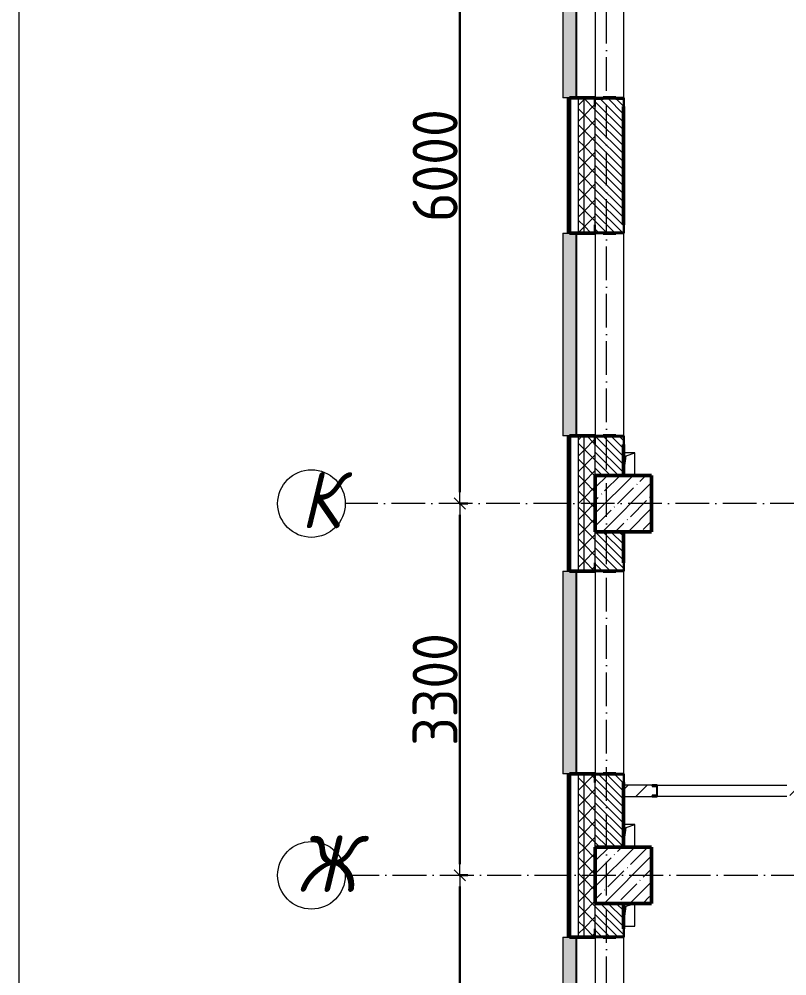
# Model space of a CAD drawing. Header units: millimetres. Extents: x -213536 to 1564669, y -45299 to 942238.
# Drawn here: x -23154 to -16342, y 472304 to 480797 of the extents above; entities that cross this region are included whole.
import ezdxf

# ---------------------------------------------------------------- set-up
doc = ezdxf.new("R2010")
doc.units = ezdxf.units.MM
doc.linetypes.add('50_200_ШТРИХ_1Т_ш5_п1_п1_', pattern=[700, 500, -100, 0, -100])
for name, color, linetype, lineweight in [('3.1) ЖБ окна 1.2 м', 102, 'Continuous', 30), ('A-____-____-DIMS', 7, 'Continuous', 9), ('A-GENM-____-MCUT', 7, 'Continuous', 25), ('A-GENM-____-OTLN', 7, 'Continuous', 9), ('A-GENM-____-OTLN-1', 7, 'Continuous', 25), ('A-GLAZ-____-OTLN', 7, 'Continuous', 9), ('A-WALL-____-MCUT-2', 7, 'Continuous', 50), ('A-WALL-____-MCUT-3', 7, 'Continuous', 9), ('A-WALL-____-OTLN', 7, 'Continuous', 9), ('A-WALL-____-PATT-1', 7, 'Continuous', 9), ('A-WALL-FNSH-MCUT-1', 7, 'Continuous', 9), ('I-WALL-____-OTLN', 7, 'Continuous', 9), ('S-COLS-____-MCUT', 7, 'Continuous', 50), ('S-COLS-____-OTLN', 7, 'Continuous', 9), ('S-GRID-____-IDEN', 7, 'Continuous', 9), ('S-GRID-____-OTLN-1', 7, '50_200_ШТРИХ_1Т_ш5_п1_п1_', 9)]:
    doc.layers.add(name, color=color, linetype=linetype, lineweight=lineweight)
doc.layers.add('A-GLAZ-____-OTLN-1', color=7, linetype='Continuous', lineweight=9, true_color=0xc0c0c0)
doc.styles.add('ISOCPEUR_I', font='isocpeui.ttf', dxfattribs={"width": 0.9, "height": 2.5})
doc.styles.add('СПДС', font='isocpeur.ttf', dxfattribs={"width": 0.9})
doc.dimstyles.new('Размера А3', dxfattribs={"dimtxt": 200, "dimasz": 100, "dimexe": 70, "dimexo": 100, "dimgap": 20, "dimtad": 1, "dimdec": 0, "dimrnd": 10, "dimzin": 0, "dimdsep": 46, "dimtxsty": 'СПДС', "dimblk": 'ARROWHEAD_6', "dimcen": 1, "dimclrd": 256, "dimclre": 256, "dimclrt": 256, "dimazin": 0, "dimtfac": 1, "dimtdec": 0, "dimtmove": 2, "dimatfit": 3, "dimfxl": 1, "dimtolj": 1, "dimtzin": 0, "dimarcsym": 0})
pattern_1 = [(45, (-15591.66, 459015.94), (-70.71068, 70.71068), []), (135, (-15591.66, 459015.94), (-70.71068, -70.71068), [])]
pattern_2 = [(135, (-15591.663, 459015.94), (-35.35534, -35.35534), [])]

# ---------------------------------------------------------------- blocks, each defined once
blk = doc.blocks.new('BSC_Колонна _Прямоугольная - 500х500-V45-АР1_План отверстий 2 этажа в осях 1-64_А-ГГ')
at = {"layer": 'S-COLS-____-OTLN'}
h = blk.add_hatch(dxfattribs=at)
h.set_pattern_fill('FP_74', color=256, style=0, pattern_type=2)
h.set_pattern_definition([(45, (2200, -17481.04), (-114.0493, 114.0493), []), (45, (2314.05, -17481.04), (-114.0493, 114.0493), [201.612, -40.322, 3.353, -36.97])])
h.paths.add_polyline_path([(-250, -250), (250, -250), (250, 250), (-250, 250)], flags=0)
at = {"layer": 'S-COLS-____-MCUT'}
for p, q in [((250, 250), (-250, 250)), ((-250, 250), (-250, -250)), ((250, -250), (250, 250)), ((-250, -250), (250, -250))]:
    blk.add_line(p, q, dxfattribs=at)
blk = doc.blocks.new('BSC_Колонна _Прямоугольная - 500х500-V100-АР1_План отверстий 2 этажа в осях 1-64_А-ГГ')
at = {"layer": 'S-COLS-____-OTLN'}
h = blk.add_hatch(dxfattribs=at)
h.set_pattern_fill('FP_129', color=256, style=0, pattern_type=2)
h.set_pattern_definition([(45, (2200, -14181.04), (-114.0493, 114.0493), []), (45, (2314.05, -14181.04), (-114.0493, 114.0493), [201.612, -40.322, 3.353, -36.97])])
h.paths.add_polyline_path([(-250, -250), (250, -250), (250, 250), (-250, 250)], flags=0)
at = {"layer": 'S-COLS-____-MCUT'}
for p, q in [((250, 250), (-250, 250)), ((-250, 250), (-250, -250)), ((250, -250), (250, 250)), ((-250, -250), (250, -250))]:
    blk.add_line(p, q, dxfattribs=at)
blk = doc.blocks.new('Фахверк_СКБ_Уголок - 250_2700-27497298-АР1_План отверстий 2 этажа в осях 1-64_А-ГГ')
at = {"layer": 'A-GENM-____-MCUT'}
for p, q in [((200, 181), (125, 181)), ((125, 181), (125, 106)), ((131, 106), (131, 175)), ((131, 175), (200, 175)), ((200, 175), (200, 181)), ((125, 106), (131, 106)), ((131, -6), (125, -6)), ((125, -6), (125, -81)), ((125, -81), (200, -81)), ((131, -75), (131, -6)), ((200, -75), (131, -75)), ((200, -81), (200, -75))]:
    blk.add_line(p, q, dxfattribs=at)
blk = doc.blocks.new('154_Стойка_СКБ_Швеллер - СМ-2180_100-28318692-АР1_План отверстий 2 этажа в осях 1-64_А-ГГ')
at = {"layer": 'A-GENM-____-MCUT'}
for p, q in [((171, 50), (125, 50)), ((125, 50), (125, -50)), ((129.5, 42.4), (171, 42.4)), ((129.5, -42.4), (129.5, 42.4)), ((171, 42.4), (171, 50)), ((125, -50), (171, -50)), ((171, -42.4), (129.5, -42.4)), ((171, -50), (171, -42.4))]:
    blk.add_line(p, q, dxfattribs=at)
blk = doc.blocks.new('AR_Отверстие прямоугольное _в плите_ - AR_Отверстие прямоугольное _в плите_-V158-АР1_План отверстий 2 этажа в осях 1-64_А-ГГ')
at = {"layer": 'A-GENM-____-OTLN'}
for p, q in [((50, 100), (-50, 100)), ((-25, 75), (50, 100)), ((50, -100), (50, 100)), ((-50, -100), (-25, 75))]:
    blk.add_line(p, q, dxfattribs=at)
blk = doc.blocks.new('AR_Отверстие прямоугольное _в плите_ - AR_Отверстие прямоугольное _в плите_-30510733-АР1_План отверстий 2 этажа в осях 1-64_А-ГГ')
at = {"layer": 'A-GENM-____-OTLN'}
for p, q in [((-25, 75), (50, 100)), ((50, -100), (50, 100)), ((-50, -100), (-25, 75)), ((-50, -100), (50, -100))]:
    blk.add_line(p, q, dxfattribs=at)
blk = doc.blocks.new('Отлив_СКБ - Отлив витража_120_НВФ-31885689-АР1_План отверстий 2 этажа в осях 1-64_А-ГГ')
at = {"layer": 'A-GLAZ-____-OTLN-1'}
for points in [[(1800, 2), (1800, 120), (0, 120), (0, 2), (1103.1, 2)], [(1103.1, 0), (1800, 0), (1800, 2), (0, 2), (0, 0)]]:
    blk.add_hatch(color=256, dxfattribs=at).paths.add_polyline_path(points, flags=0)
at = {"layer": 'A-GLAZ-____-OTLN'}
for p, q in [((0, 83), (0, 120)), ((1800, 120), (0, 120)), ((1800, 120), (1800, 83)), ((0, 2), (1800, 2)), ((1800, 0), (0, 0))]:
    blk.add_line(p, q, dxfattribs=at)
blk = doc.blocks.new('Ось сетки - Круг_Ø6_00__ISO-2_5_0_9K_-25732049-АР1_План отверстий 2 этажа в осях 1-64_А-ГГ')
at = {"layer": 'S-GRID-____-IDEN'}
blk.add_circle((0, 0), 3, dxfattribs=at)
blk = doc.blocks.new('ARROWHEAD_6')
at = {"color": 0, "linetype": 'Continuous'}
for p, q in [((0, 0), (-1, 0)), ((-0.5, -0.5), (0.5, 0.5))]:
    blk.add_line(p, q, dxfattribs=at)
blk = doc.blocks.new('*D5488')
at = {"layer": 'A-____-____-DIMS', "lineweight": -2, "transparency": 16777216}
for p, q in [((-19249.1, 473197), (-19173.1, 473197)), ((-19243.1, 468747), (-19243.1, 473097)), ((-19249.1, 468647), (-19173.1, 468647))]:
    blk.add_line(p, q, dxfattribs=at)
at = {"layer": 'Defpoints', "color": 0, "lineweight": 30, "transparency": 16777216}
for p in [(-19349.1, 473197), (-19243.1, 473197), (-19349.1, 468647)]:
    blk.add_point(p, dxfattribs=at)
at = {"layer": 'A-____-____-DIMS', "lineweight": -2, "transparency": 16777216, "xscale": 100, "yscale": 100, "zscale": 100}
for p, rotation in [((-19243.1, 473197), 90), ((-19243.1, 468647), 270)]:
    blk.add_blockref('ARROWHEAD_6', p, dxfattribs=dict(at, rotation=rotation))
at = {"layer": 'A-____-____-DIMS', "transparency": 16777216, "insert": (-19463.1, 470922), "char_height": 400, "attachment_point": 5, "rotation": 90, "style": 'СПДС'}
blk.add_mtext('\\A1;4550', dxfattribs=at)
blk = doc.blocks.new('*D5489')
at = {"layer": 'A-____-____-DIMS', "lineweight": -2, "transparency": 16777216}
for p, q in [((-19249.1, 476497), (-19173.1, 476497)), ((-19243.1, 473297), (-19243.1, 476397)), ((-19249.1, 473197), (-19173.1, 473197))]:
    blk.add_line(p, q, dxfattribs=at)
at = {"layer": 'Defpoints', "color": 0, "lineweight": 30, "transparency": 16777216}
for p in [(-19349.1, 476497), (-19243.1, 476497), (-19349.1, 473197)]:
    blk.add_point(p, dxfattribs=at)
at = {"layer": 'A-____-____-DIMS', "lineweight": -2, "transparency": 16777216, "xscale": 100, "yscale": 100, "zscale": 100}
for p, rotation in [((-19243.1, 476497), 90), ((-19243.1, 473197), 270)]:
    blk.add_blockref('ARROWHEAD_6', p, dxfattribs=dict(at, rotation=rotation))
at = {"layer": 'A-____-____-DIMS', "transparency": 16777216, "insert": (-19463.1, 474847), "char_height": 400, "attachment_point": 5, "rotation": 90, "style": 'СПДС'}
blk.add_mtext('\\A1;3300', dxfattribs=at)
blk = doc.blocks.new('*D5490')
at = {"layer": 'A-____-____-DIMS', "lineweight": -2, "transparency": 16777216}
for p, q in [((-19249.1, 482497), (-19173.1, 482497)), ((-19243.1, 476597), (-19243.1, 482397)), ((-19249.1, 476497), (-19173.1, 476497))]:
    blk.add_line(p, q, dxfattribs=at)
at = {"layer": 'Defpoints', "color": 0, "lineweight": 30, "transparency": 16777216}
for p in [(-19349.1, 482497), (-19243.1, 482497), (-19349.1, 476497)]:
    blk.add_point(p, dxfattribs=at)
at = {"layer": 'A-____-____-DIMS', "lineweight": -2, "transparency": 16777216, "xscale": 100, "yscale": 100, "zscale": 100}
for p, rotation in [((-19243.1, 482497), 90), ((-19243.1, 476497), 270)]:
    blk.add_blockref('ARROWHEAD_6', p, dxfattribs=dict(at, rotation=rotation))
at = {"layer": 'A-____-____-DIMS', "transparency": 16777216, "insert": (-19463.1, 479497), "char_height": 400, "attachment_point": 5, "rotation": 90, "style": 'СПДС'}
blk.add_mtext('\\A1;6000', dxfattribs=at)
blk = doc.blocks.new('2этаж')
at = {"layer": 'S-GRID-____-OTLN-1', "color": 251, "ltscale": 0.6, "true_color": 0x636466}
for p, q in [((-17941.7, 454533.3), (-17941.7, 508896.9)), ((11116.1, 476497), (-20260.4, 476497)), ((-20260.4, 473197), (11116.1, 473197))]:
    blk.add_line(p, q, dxfattribs=at)
at = {"layer": 'S-GRID-____-IDEN', "char_height": 500, "attachment_point": 1, "style": 'ISOCPEUR_I'}
for s, insert, width in [('\\fISOCPEUR|b0|i1|c204|p34|;\\W.9;К', (-20657.8, 476778.9), 223.671), ('\\fISOCPEUR|b0|i1|c204|p34|;\\W.9;Ж', (-20686.8, 473549.4), 281.392)]:
    blk.add_mtext(s, dxfattribs=dict(at, insert=insert, width=width))
at = {"layer": 'A-____-____-DIMS'}
for base, p1, p2, picture, middle in [((-19243.1, 482497), (-19349.1, 476497), (-19349.1, 482497), '*D5490', (-19463.1, 479497)), ((-19243.1, 476497), (-19349.1, 473197), (-19349.1, 476497), '*D5489', (-19463.1, 474847)), ((-19243.1, 473197), (-19349.1, 468647), (-19349.1, 473197), '*D5488', (-19463.1, 470922))]:
    dim = blk.add_linear_dim(base=base, p1=p1, p2=p2, angle=90, dimstyle='Размера А3', override={"dimtxt": 400}, dxfattribs=at)
    dim.commit()
    dim.dimension.update_dxf_attribs({"geometry": picture, "text_midpoint": middle})

msp = doc.modelspace()

# ---------------------------------------------------------------- hatches: boundary and pattern name
at = {"layer": 'A-WALL-____-PATT-1'}
h = msp.add_hatch(dxfattribs=at)
h.set_pattern_fill('FP_3', color=256, style=0, pattern_type=2)
h.set_pattern_definition([(45, (-15591.66, 459015.94), (-85.5366, 85.5366), []), (45, (-15534.64, 459015.94), (-85.5366, 85.5366), [])])
h.paths.add_polyline_path([(-18291.7, 468532), (-18271.7, 468532), (-18271.7, 470847), (-18291.7, 470847), (-18291.7, 470071.8)], flags=0)
h.paths.add_polyline_path([(-18271.7, 472647), (-18271.7, 474097), (-18291.7, 474097), (-18291.7, 472647)], flags=0)
h.paths.add_polyline_path([(-18271.7, 475897), (-18271.7, 477097), (-18291.7, 477097), (-18291.7, 475897)], flags=0)
h.paths.add_polyline_path([(-18291.7, 478897), (-18271.7, 478897), (-18271.7, 480097), (-18291.7, 480097)], flags=0)
h.paths.add_polyline_path([(-18271.7, 481897), (-18271.7, 483097), (-18291.7, 483097), (-18291.7, 481897)], flags=0)
h.paths.add_polyline_path([(-18271.7, 484897), (-18271.7, 485822), (-18291.7, 485822), (-18291.7, 484897)], flags=0)
h = msp.add_hatch(dxfattribs=at)
h.set_pattern_fill('FP_1', color=256, style=0, pattern_type=2)
h.set_pattern_definition(pattern_1)
h.paths.add_polyline_path([(-18141.7, 468532), (-18141.7, 470847), (-18191.7, 470847), (-18191.7, 468532)], flags=0)
h.paths.add_polyline_path([(-18141.7, 472647), (-18141.7, 474097), (-18191.7, 474097), (-18191.7, 472647)], flags=0)
h.paths.add_polyline_path([(-18141.7, 475897), (-18141.7, 477097), (-18191.7, 477097), (-18191.7, 475897)], flags=0)
h.paths.add_polyline_path([(-18191.7, 478897), (-18141.7, 478897), (-18141.7, 480097), (-18191.7, 480097)], flags=0)
h.paths.add_polyline_path([(-18141.7, 481897), (-18141.7, 483097), (-18191.7, 483097), (-18191.7, 481897)], flags=0)
h.paths.add_polyline_path([(-18141.7, 484897), (-18141.7, 485747), (-18191.7, 485747), (-18191.7, 484897)], flags=0)
h = msp.add_hatch(dxfattribs=at)
h.set_pattern_fill('FP_1', color=256, style=0, pattern_type=2)
h.set_pattern_definition(pattern_1)
h.paths.add_polyline_path([(-18141.7, 468532), (-18041.7, 468532), (-18041.7, 470772), (-18047.7, 470772), (-18047.7, 470847), (-18141.7, 470847), (-18141.7, 468547)], flags=0)
h.paths.add_polyline_path([(-18047.7, 472647), (-18047.7, 472722), (-18041.7, 472722), (-18041.7, 474022), (-18047.7, 474022), (-18047.7, 474097), (-18141.7, 474097), (-18141.7, 472647)], flags=0)
h.paths.add_polyline_path([(-18047.7, 475897), (-18047.7, 475972), (-18041.7, 475972), (-18041.7, 477022), (-18047.7, 477022), (-18047.7, 477097), (-18141.7, 477097), (-18141.7, 475897)], flags=0)
h.paths.add_polyline_path([(-18141.7, 478897), (-18047.7, 478897), (-18047.7, 478972), (-18041.7, 478972), (-18041.7, 480022), (-18047.7, 480022), (-18047.7, 480097), (-18141.7, 480097), (-18141.7, 478903)], flags=0)
h.paths.add_polyline_path([(-18047.7, 481897), (-18047.7, 481972), (-18041.7, 481972), (-18041.7, 483022), (-18047.7, 483022), (-18047.7, 483097), (-18141.7, 483097), (-18141.7, 481897)], flags=0)
h.paths.add_polyline_path([(-18141.7, 484897), (-18047.7, 484897), (-18047.7, 484972), (-18041.7, 484972), (-18041.7, 485747), (-18141.7, 485747), (-18141.7, 484903)], flags=0)
h = msp.add_hatch(dxfattribs=at)
h.set_pattern_fill('FP_6', color=256, style=0, pattern_type=2)
h.set_pattern_definition(pattern_2)
h.paths.add_polyline_path([(-18041.7, 476747), (-17791.7, 476747), (-17791.7, 477091), (-17860.7, 477091), (-17860.7, 477097), (-17972.7, 477097), (-17972.7, 477091), (-18041.7, 477091), (-18041.7, 476951.7)], flags=0)
h.paths.add_polyline_path([(-17860.7, 478897), (-17860.7, 478903), (-17791.7, 478903), (-17791.7, 480091), (-17860.7, 480091), (-17860.7, 480097), (-17972.7, 480097), (-17972.7, 480091), (-18041.7, 480091), (-18041.7, 478903), (-17972.7, 478903), (-17972.7, 478897)], flags=0)
h.paths.add_polyline_path([(-17860.7, 481897), (-17860.7, 481903), (-17791.7, 481903), (-17791.7, 482247), (-18041.7, 482247), (-18041.7, 481903), (-17972.7, 481903), (-17972.7, 481897)], flags=0)
h = msp.add_hatch(dxfattribs=at)
h.set_pattern_fill('FP_6', color=256, style=0, pattern_type=2)
h.set_pattern_definition(pattern_2)
h.paths.add_polyline_path([(-18041.7, 473447), (-17791.7, 473447), (-17791.7, 474091), (-17860.7, 474091), (-17860.7, 474097), (-17972.7, 474097), (-17972.7, 474091), (-18041.7, 474091), (-18041.7, 473511.8)], flags=0)
h.paths.add_polyline_path([(-17860.7, 475897), (-17860.7, 475903), (-17791.7, 475903), (-17791.7, 476247), (-18041.7, 476247), (-18041.7, 475903), (-17972.7, 475903), (-17972.7, 475897)], flags=0)
h = msp.add_hatch(dxfattribs=at)
h.set_pattern_fill('FP_4', color=256, style=0, pattern_type=2)
h.set_pattern_definition([(45, (-15591.66, 459015.94), (-84.8528, 84.8528), [])])
h.paths.add_polyline_path([(-10791.7, 473897), (-10791.7, 473997), (-13691.7, 473997), (-13691.7, 473897), (-12070.4, 473897)], flags=0)
h.paths.add_polyline_path([(-13741.7, 473897), (-13741.7, 473900), (-13694.7, 473900), (-13694.7, 473994), (-13741.7, 473994), (-13741.7, 473997), (-16295.7, 473996.2), (-16295.7, 473989.4), (-16337.2, 473989.4), (-16337.2, 473904.6), (-16295.7, 473904.6), (-16295.7, 473897), (-15605.4, 473897)], flags=0)
h.paths.add_polyline_path([(-17791.7, 473897), (-17537.7, 473897), (-17537.7, 473904.6), (-17496.2, 473904.6), (-17496.2, 473989.4), (-17537.7, 473989.4), (-17537.7, 473997), (-17791.7, 473997), (-17791.7, 473904.6)], flags=0)
h = msp.add_hatch(dxfattribs=at)
h.set_pattern_fill('FP_6', color=256, style=0, pattern_type=2)
h.set_pattern_definition(pattern_2)
h.paths.add_polyline_path([(-18041.7, 469047), (-17791.7, 469047), (-17792.5, 470841), (-17860.7, 470841), (-17860.7, 470847), (-17972.7, 470847), (-17972.7, 470841), (-18041.7, 470841), (-18041.7, 470071.8)], flags=0)
h.paths.add_polyline_path([(-17860.7, 472647), (-17860.7, 472653), (-17791.7, 472653), (-17791.7, 472947), (-18041.7, 472947), (-18041.7, 472653), (-17972.7, 472653), (-17972.7, 472647)], flags=0)

# ---------------------------------------------------------------- linework, layer by layer
at = {"color": 1, "lineweight": 0}
msp.add_lwpolyline([(-23154.5, 551818.7), (90081.5, 551818.7), (90081.5, 452990.7), (-23154.5, 452990.7)], close=True, dxfattribs=at)
at = {"layer": 'A-WALL-____-MCUT-2'}
for p, q in [((-18047.7, 480097), (-18271.7, 480097)), ((-18271.7, 480097), (-18271.7, 478897)), ((-17860.7, 480097), (-17972.7, 480097)), ((-17791.7, 478972), (-17791.7, 480022)), ((-18271.7, 478897), (-18047.7, 478897)), ((-17972.7, 478897), (-17860.7, 478897)), ((-18047.7, 477097), (-18271.7, 477097)), ((-18271.7, 477097), (-18271.7, 475897)), ((-17860.7, 477097), (-17972.7, 477097)), ((-17791.7, 476747), (-17791.7, 477022)), ((-17791.7, 475972), (-17791.7, 476247)), ((-18271.7, 475897), (-18047.7, 475897)), ((-17972.7, 475897), (-17860.7, 475897)), ((-18047.7, 474097), (-18271.7, 474097)), ((-18271.7, 474097), (-18271.7, 472647)), ((-17860.7, 474097), (-17972.7, 474097)), ((-17791.7, 473447), (-17791.7, 474022)), ((-17791.7, 472722), (-17791.7, 472947)), ((-18271.7, 472647), (-18047.7, 472647)), ((-17972.7, 472647), (-17860.7, 472647))]:
    msp.add_line(p, q, dxfattribs=at)
at = {"layer": 'A-WALL-____-MCUT-3'}
for p, q in [((-18191.7, 478897), (-18191.7, 480097)), ((-18141.7, 478897), (-18141.7, 480097)), ((-18041.7, 478972), (-18041.7, 480022)), ((-18191.7, 475897), (-18191.7, 477097)), ((-18141.7, 475897), (-18141.7, 477097)), ((-18041.7, 476747), (-18041.7, 477022)), ((-18041.7, 475972), (-18041.7, 476247)), ((-18191.7, 472647), (-18191.7, 474097)), ((-18141.7, 472647), (-18141.7, 474097)), ((-18041.7, 473447), (-18041.7, 474022)), ((-18041.7, 472722), (-18041.7, 472947))]:
    msp.add_line(p, q, dxfattribs=at)
at = {"layer": 'A-WALL-____-OTLN'}
for p, q in [((-18041.7, 481897), (-18041.7, 480097)), ((-17791.7, 481897), (-17791.7, 480097)), ((-18041.7, 478897), (-18041.7, 477097)), ((-17791.7, 478897), (-17791.7, 477097)), ((-18041.7, 475897), (-18041.7, 474097)), ((-17791.7, 475897), (-17791.7, 474097)), ((-18041.7, 472647), (-18041.7, 470847)), ((-17791.7, 472647), (-17791.7, 470847))]:
    msp.add_line(p, q, dxfattribs=at)
at = {"layer": 'A-WALL-FNSH-MCUT-1'}
for p, q in [((-18291.7, 480097), (-18291.7, 478897)), ((-18271.7, 480097), (-18291.7, 480097)), ((-18291.7, 478897), (-18271.7, 478897)), ((-18291.7, 477097), (-18291.7, 475897)), ((-18271.7, 477097), (-18291.7, 477097)), ((-18291.7, 475897), (-18271.7, 475897)), ((-18291.7, 474097), (-18291.7, 472647)), ((-18271.7, 474097), (-18291.7, 474097)), ((-17537.7, 473997), (-17791.7, 473997)), ((-17791.7, 473897), (-17537.7, 473897)), ((-18291.7, 472647), (-18271.7, 472647))]:
    msp.add_line(p, q, dxfattribs=at)
at = {"layer": 'I-WALL-____-OTLN'}
for p, q in [((-17491.7, 473997), (-16341.7, 473997)), ((-16341.7, 473897), (-17491.7, 473897))]:
    msp.add_line(p, q, dxfattribs=at)

# ---------------------------------------------------------------- block references
at = {"layer": '3.1) ЖБ окна 1.2 м'}
msp.add_blockref('2этаж', (0, 0), dxfattribs=at)
at = {"layer": 'A-GENM-____-OTLN'}
for name, p in [('AR_Отверстие прямоугольное _в плите_ - AR_Отверстие прямоугольное _в плите_-V158-АР1_План отверстий 2 этажа в осях 1-64_А-ГГ', (-17741.7, 476847)), ('AR_Отверстие прямоугольное _в плите_ - AR_Отверстие прямоугольное _в плите_-V158-АР1_План отверстий 2 этажа в осях 1-64_А-ГГ', (-17741.7, 473547)), ('AR_Отверстие прямоугольное _в плите_ - AR_Отверстие прямоугольное _в плите_-30510733-АР1_План отверстий 2 этажа в осях 1-64_А-ГГ', (-17741.7, 472847))]:
    msp.add_blockref(name, p, dxfattribs=at)
at = {"layer": 'A-GENM-____-OTLN-1'}
for name, p, rotation in [('Фахверк_СКБ_Уголок - 250_2700-27497298-АР1_План отверстий 2 этажа в осях 1-64_А-ГГ', (-17966.7, 480222), 269.9999999999999), ('Фахверк_СКБ_Уголок - 250_2700-27497298-АР1_План отверстий 2 этажа в осях 1-64_А-ГГ', (-17866.7, 478772), 89.99999999999991), ('Фахверк_СКБ_Уголок - 250_2700-27497298-АР1_План отверстий 2 этажа в осях 1-64_А-ГГ', (-17966.7, 477222), 269.9999999999999), ('Фахверк_СКБ_Уголок - 250_2700-27497298-АР1_План отверстий 2 этажа в осях 1-64_А-ГГ', (-17866.7, 475772), 89.99999999999991), ('Фахверк_СКБ_Уголок - 250_2700-27497298-АР1_План отверстий 2 этажа в осях 1-64_А-ГГ', (-17966.7, 474222), 269.9999999999999), ('154_Стойка_СКБ_Швеллер - СМ-2180_100-28318692-АР1_План отверстий 2 этажа в осях 1-64_А-ГГ', (-17366.7, 473947), 180), ('Фахверк_СКБ_Уголок - 250_2700-27497298-АР1_План отверстий 2 этажа в осях 1-64_А-ГГ', (-17866.7, 472522), 89.99999999999991)]:
    msp.add_blockref(name, p, dxfattribs=dict(at, rotation=rotation))
at = {"layer": 'A-GLAZ-____-OTLN', "rotation": 90}
for p in [(-18208.7, 480097), (-18208.7, 477097), (-18208.7, 474097), (-18208.7, 470847)]:
    msp.add_blockref('Отлив_СКБ - Отлив витража_120_НВФ-31885689-АР1_План отверстий 2 этажа в осях 1-64_А-ГГ', p, dxfattribs=at)
at = {"layer": 'S-COLS-____-OTLN'}
for name, p in [('BSC_Колонна _Прямоугольная - 500х500-V45-АР1_План отверстий 2 этажа в осях 1-64_А-ГГ', (-17791.7, 476497)), ('BSC_Колонна _Прямоугольная - 500х500-V100-АР1_План отверстий 2 этажа в осях 1-64_А-ГГ', (-17791.7, 473197))]:
    msp.add_blockref(name, p, dxfattribs=at)
at = {"layer": 'S-GRID-____-IDEN', "xscale": 99.99999999999993, "yscale": 99.99999999999993, "zscale": 99.99999999999993}
for p, rotation in [((-20560.4, 476497), 89.9999999999998), ((-20560.4, 473197), 269.9999999999996)]:
    msp.add_blockref('Ось сетки - Круг_Ø6_00__ISO-2_5_0_9K_-25732049-АР1_План отверстий 2 этажа в осях 1-64_А-ГГ', p, dxfattribs=dict(at, rotation=rotation))

doc.saveas('drawing.dxf')
